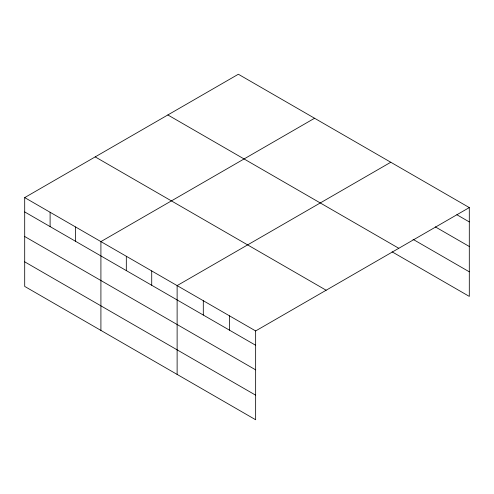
<?xml version="1.0" encoding="UTF-8"?>
<svg xmlns="http://www.w3.org/2000/svg" width="494" height="494" viewBox="0 0 494 494"><rect width="100%" height="100%" fill="white"/><g stroke="black" fill="none" stroke-linecap="round" stroke-linejoin="round"><path stroke-width="0.74" d="M24.7 197.6L255.645 330.937L255.645 419.752L24.7 286.415L24.7 197.6L238.355 74.248L469.3 207.585L469.3 296.4L392.088 251.823M314.567 118.251L100.912 241.603L100.912 330.418M390.779 162.248L177.124 285.6L177.124 374.415M255.645 330.937L469.3 207.585M456.87 214.742L469.3 221.917M435.276 226.851L469.3 246.494M413.027 239.331L469.3 271.817M167.849 114.954L398.794 248.291M95.206 156.894L326.151 290.231M24.7 211.932L255.645 345.269M24.7 236.515L255.645 369.852M24.7 261.839L255.645 395.175M229.469 315.827L229.469 330.159M203.3 300.716L203.3 315.048M151.72 270.934L151.72 285.266M126.316 256.269L126.316 270.601M75.508 226.937L75.508 241.27M50.104 212.266L50.104 226.604"/></g></svg>
